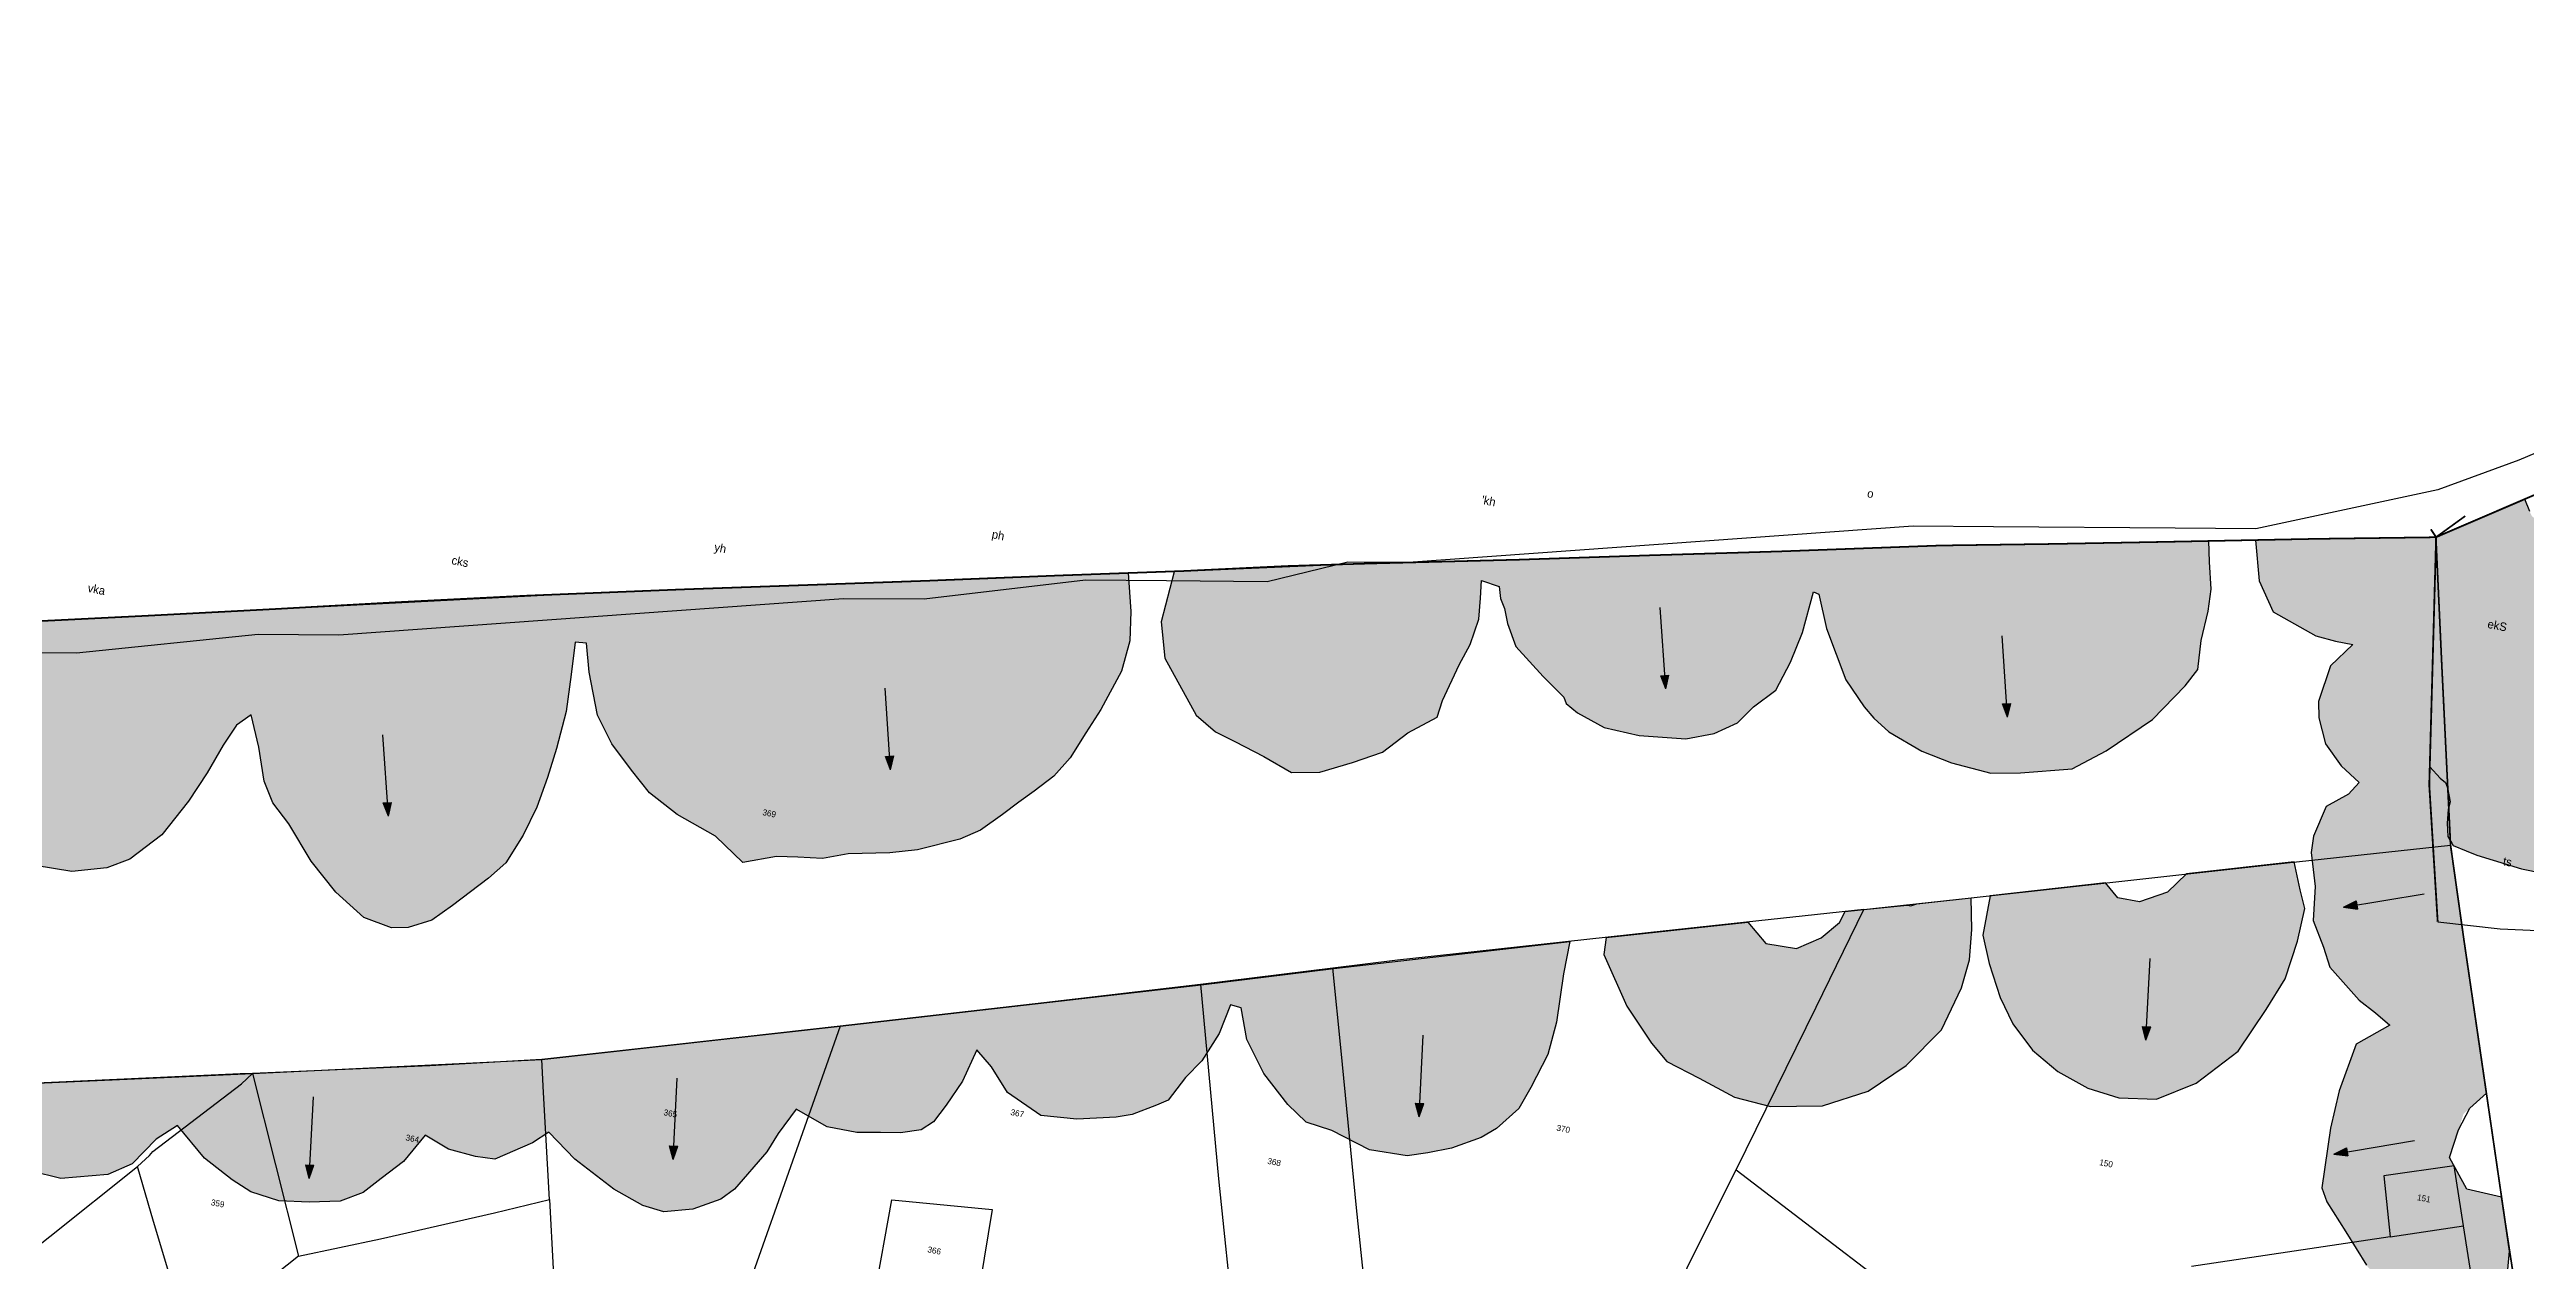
# Model space of a CAD drawing. Header units: metres. Extents: x 288056 to 292226, y 2022917 to 2025940.
# Drawn here: x 288743 to 290119, y 2024211 to 2024884 of the extents above; entities that cross this region are included whole.
import ezdxf
from ezdxf.enums import TextEntityAlignment as Align

# ---------------------------------------------------------------- set-up
doc = ezdxf.new("R2010")
doc.units = ezdxf.units.M
doc.header["$MEASUREMENT"] = 0
doc.linetypes.add('DIVIDE', pattern=[1.25, 0.5, -0.25, 0, -0.25, 0, -0.25])
for name, color, linetype in [('POLY_HATCH', 12, 'Continuous'), ('POLY_PARCEL', 6, 'Continuous'), ('SYM_ARROW', 1, 'Continuous'), ('TEXT_MAPOUT', 7, 'Continuous'), ('TEXT_PARCEL', 7, 'Continuous'), ('V_BOUND_LINE', 7, 'Continuous'), ('V_DIVIDE_LINE', 7, 'DIVIDE'), ('VILLAGE BOUNDRY', 5, 'Continuous')]:
    doc.layers.add(name, color=color, linetype=linetype)
doc.styles.add('TEXT_MAP', font='', dxfattribs={"height": 1.8})
doc.styles.get('TEXT_MAP').set_extended_font_data('Kruti Dev 050')
pattern_1 = [(0, (1989.779, 921.971), (1.25, 1.25), [1.25, -1.25]), (90, (1991.029, 921.971), (-1.25, 1.25), [1.25, -1.25])]

# ---------------------------------------------------------------- blocks, each defined once
blk = doc.blocks.new('CKKG')
at = {"layer": 'POLY_HATCH'}
h = blk.add_hatch(dxfattribs=at)
h.set_pattern_fill('ZIGZAG', color=256, style=0)
h.set_pattern_definition([(0, (0, 0), (3.175, 3.175), [3.175, -3.175]), (90, (3.175, 0), (-3.175, 3.175), [3.175, -3.175])])
h.paths.add_polyline_path([(330.59, 292), (331.8, 293.41), (337.03, 296.02), (340.65, 296.43), (345.48, 297.63), (351.31, 301.66), (354.33, 304.07), (356.34, 306.88), (358.56, 311.71), (359.97, 314.33), (361.17, 317.34), (361.98, 322.77), (362.98, 326.79), (362.18, 330.29), (361.18, 332.5), (359.97, 334.51), (358.76, 337.53), (357.15, 339.74), (354.34, 342.76), (352.73, 344.17), (350.31, 346.98), (348.9, 348.39), (347.7, 348.79), (344.48, 349.39), (341.26, 349.39), (337.03, 349.39), (334.62, 349.6), (332.61, 350.6), (332.2, 352.01), (331.8, 353.82), (331, 356.63), (330.79, 358.85), (330.19, 360.25), (329.18, 361.26), (328.25, 362.23), (273.18, 328.43), (216.5, 293.09), (186.59, 274.4), (127.11, 220.15), (129.56, 215.46), (129.76, 214.06), (129.76, 211.24), (129.36, 208.83), (126.95, 203.2), (126.14, 200.98), (124.13, 198.77), (120.91, 196.36), (116.89, 195.35), (112.86, 195.15), (108.64, 195.55), (106.02, 196.16), (101.69, 196.86), (69.74, 167.36), (30.4, 130.98), (31.89, 128.46), (31.89, 125.64), (31.89, 122.82), (31.89, 120.41), (31.69, 119.41), (30.89, 118.2), (29.48, 116.99), (27.47, 116.59), (25.86, 116.59), (23.24, 117.39), (22.24, 118.4), (19.83, 121.22), (0.22, 103.1), (19.77, 42.65), (23.47, 40.66), (25.28, 40.06), (26.29, 38.85), (28.3, 35.43), (28.5, 33.22), (29.51, 29.6), (30.91, 26.18), (32.52, 24.77), (33.13, 24.37), (36.95, 24.17), (40.17, 23.97), (53.05, 24.57), (64.52, 26.18), (68.94, 27.39), (73.57, 29.8), (82.62, 34.83), (88.26, 36.24), (92.69, 38.25), (96.51, 40.86), (102.14, 44.48), (104.76, 50.52), (107.37, 56.35), (111, 66.2), (113.44, 73.5), (116.66, 80.34), (118.26, 83.35), (119.67, 86.57), (120.48, 91.8), (120.28, 96.03), (118.87, 99.04), (115.25, 103.27), (114.04, 105.88), (112.63, 108.09), (110.42, 109.3), (108.61, 110.51), (108.41, 112.32), (108.41, 114.53), (109.21, 115.53), (110.22, 116.74), (111.42, 118.15), (111.62, 119.15), (110.42, 120.76), (108.81, 123.65), (107.6, 125.87), (107, 128.88), (106.4, 132.1), (106.4, 135.52), (106.4, 137.53), (107, 138.34), (109.41, 138.54), (111.83, 137.93), (113.84, 136.12), (116.05, 132.3), (118.67, 127.07), (120.48, 125.87), (122.49, 125.06), (124.3, 124.66), (128.93, 124.06), (134.36, 124.06), (140.4, 125.46), (146.84, 127.07), (153.08, 128.08), (167.86, 132.52), (170.08, 134.13), (173.9, 136.95), (176.92, 140.17), (186.98, 147.41), (190.2, 150.82), (195.83, 158.87), (202.07, 170.94), (202.87, 174.96), (203.08, 181.39), (202.27, 184.01), (200.47, 185.09), (199.26, 185.9), (197.45, 187.91), (196.85, 190.72), (196.85, 195.75), (196.85, 199.98), (196.85, 204), (196.85, 208.22), (196.85, 211.44), (199.26, 213.05), (201.07, 213.25), (204.69, 213.25), (210.73, 212.24), (214.75, 212.04), (218.98, 212.65), (224.01, 214.05), (228.84, 215.86), (233.67, 218.48), (238.5, 222.1), (245.59, 230.41), (249.21, 238.45), (251.42, 242.47), (253.64, 249.31), (254.04, 251.93), (254.24, 255.14), (254.04, 257.96), (253.03, 261.18), (252.83, 263.99), (252.83, 266.21), (253.43, 267.01), (255.45, 267.01), (257.66, 266), (261.89, 263.59), (266.31, 261.38), (273.15, 259.57), (277.78, 259.37), (282.41, 258.97), (286.03, 259.57), (290.26, 259.77), (295.29, 261.38), (299.31, 262.59), (303.54, 264.6), (308.97, 267.81), (319.92, 275.91), (324.35, 279.73), (328.17, 283.55), (329.98, 286.77), (330.19, 289.59)])
for points in [[(19.77, 42.65), (23.47, 40.66), (25.28, 40.06), (26.29, 38.85), (28.3, 35.43), (28.5, 33.22), (29.51, 29.6), (30.91, 26.18), (32.52, 24.77), (33.13, 24.37), (36.95, 24.17), (40.17, 23.97), (53.05, 24.57), (64.52, 26.18)], [(22.24, 118.4), (19.83, 121.22), (0.22, 103.1), (19.77, 42.65)]]:
    blk.add_lwpolyline(points, dxfattribs=at)
at = {"layer": 'POLY_PARCEL'}
blk.add_lwpolyline([(36.12, 3.03), (53.05, 6.92), (94.76, 19.68), (137.94, 33.43), (168.27, 42.9), (187.42, 49.52), (223.64, 64.06)], dxfattribs=at)
at = {"layer": 'V_BOUND_LINE', "const_width": 0.5}
for points in [[(186.59, 274.4), (133.63, 226.13), (86.07, 182.54), (61.6, 159.79), (0.22, 103.1)], [(0.22, 103.1), (21.31, 37.87)], [(21.31, 37.87), (36.12, 3.03)]]:
    blk.add_lwpolyline(points, dxfattribs=at)
at = {"layer": 'V_DIVIDE_LINE', "ltscale": 10, "const_width": 0.5, "flags": 128}
blk.add_lwpolyline([(0.22, 103.1), (-1.88, 104.66)], dxfattribs=at)
blk = doc.blocks.new('ARROWASPECT')
h = blk.add_hatch(color=256)
h.paths.add_polyline_path([(2.85, -2.85), (3.72, -1.98), (0, 0)])
h.paths.add_polyline_path([(0, 0), (1.98, -3.72), (2.85, -2.85)])
for points in [[(0, 0), (17.15, -17.15)], [(0, 0), (1.98, -3.72)], [(0, 0), (3.72, -1.98)], [(3.72, -1.98), (1.98, -3.72)]]:
    blk.add_lwpolyline(points)
blk = doc.blocks.new('6')
at = {"layer": 'POLY_HATCH'}
h = blk.add_hatch(dxfattribs=at)
h.set_pattern_fill('ZIGZAG', color=256, scale=10, style=0)
h.set_pattern_definition(pattern_1)
h.paths.add_polyline_path([(2871.24, 1594.97), (2869.37, 1602.59), (2816.91, 1591.48), (2820.36, 1579.79), (2826.21, 1571.53), (2840, 1567.05), (2846.07, 1566.57), (2851.3, 1566.63), (2846.01, 1559.13), (2844.49, 1548.02), (2845.51, 1543.29), (2848.96, 1536.05), (2854.82, 1530.54), (2861.02, 1526.76), (2858.52, 1522.68), (2852.7, 1517.85), (2850.71, 1508.46), (2850.98, 1503.57), (2854.08, 1493.89), (2855.45, 1483.91), (2859.93, 1476.67), (2862.91, 1471.28), (2873.37, 1463.24), (2878.89, 1460.49), (2883.71, 1457.73), (2875.02, 1450.34), (2872.68, 1435.69), (2872.34, 1424.33), (2873.17, 1406.49), (2875.44, 1402.63), (2882.68, 1395.05), (2890.6, 1386.44), (2904.16, 1376.26), (2890.92, 1366), (2888.99, 1362.49), (2885.3, 1358.72), (2884.86, 1349.74), (2884.37, 1337.73), (2886.24, 1332.52), (2888.68, 1321.42), (2895.88, 1310.14), (2903.47, 1306.69), (2914.49, 1299.81), (2914.84, 1295.49), (2909.67, 1290.66), (2898.81, 1286.5), (2891.75, 1277.92), (2882.45, 1267.24), (2880.04, 1256.22), (2879.69, 1248.65), (2879.69, 1240.38), (2880.38, 1231.77), (2882.45, 1224.19), (2891.41, 1214.55), (2898.88, 1207.95), (2909.33, 1203.53), (2926.91, 1204.47), (2928.43, 1230.09), (2924.85, 1233.46), (2920.03, 1239.66), (2917.27, 1247.58), (2919.68, 1253.78), (2930.2, 1258.21), (2931.69, 1281.42), (2936.69, 1325.09), (2923.47, 1331.5), (2916.58, 1334.6), (2915.64, 1346.29), (2917.27, 1357.33), (2917.36, 1366.56), (2921.2, 1374.82), (2932.77, 1386.6), (2931.54, 1398.75), (2926.13, 1413.95), (2915.56, 1414.32), (2908.67, 1422.59), (2910.29, 1436.12), (2915.78, 1443.41), (2891.18, 1513.71)])
h = blk.add_hatch(dxfattribs=at)
h.set_pattern_fill('ZIGZAG', color=256, scale=10, style=0)
h.set_pattern_definition(pattern_1)
h.paths.add_polyline_path([(2806.84, 1559.12), (2807.18, 1568.07), (2806.84, 1574.62), (2804.77, 1582.54), (2803.43, 1588.57), (2757.83, 1578.75), (2725.41, 1571.94), (2689.14, 1563.45), (2631.19, 1501.85), (2637.76, 1499.75), (2648.44, 1499.41), (2653.95, 1500.09), (2662.23, 1501.13), (2670.15, 1504.23), (2676.35, 1508.71), (2680.14, 1514.22), (2685.66, 1520.41), (2688.41, 1529.37), (2690.14, 1538.67), (2691.05, 1551.2), (2692.78, 1550.85), (2696.91, 1541.21), (2705.53, 1527.44), (2712.42, 1520.55), (2715.86, 1517.79), (2721.03, 1514.69), (2731.72, 1510.9), (2741.02, 1509.18), (2753.08, 1508.49), (2761.7, 1510.22), (2776.51, 1514.35), (2785.47, 1521.58), (2797.19, 1533.29), (2804.77, 1545), (2807.53, 1550.51)])
h = blk.add_hatch(dxfattribs=at)
h.set_pattern_fill('ZIGZAG', color=256, scale=10, style=0)
h.set_pattern_definition(pattern_1)
h.paths.add_polyline_path([(2591.93, 1509.74), (2593.99, 1516.28), (2595.03, 1524.2), (2594.34, 1530.4), (2593.65, 1535.57), (2599.16, 1534.88), (2600.2, 1531.44), (2601.92, 1528.68), (2603.64, 1524.55), (2607.43, 1518.35), (2617.08, 1511.12), (2624.32, 1506.29), (2625.35, 1504.57), (2629.14, 1502.51), (2631.19, 1501.85), (2689.14, 1563.45), (2679.08, 1561.1), (2603.52, 1543.82), (2559.36, 1534), (2503.6, 1520.58), (2502.67, 1505.26), (2505.78, 1494.93), (2518.18, 1480.12), (2524.73, 1476.33), (2530.93, 1474.61), (2540.24, 1471.85), (2549.2, 1468.75), (2557.47, 1470.48), (2566.45, 1475.16), (2574.62, 1479.96), (2580.9, 1487.01), (2588.48, 1493.21), (2589.17, 1498.37)])
h = blk.add_hatch(dxfattribs=at)
h.set_pattern_fill('ZIGZAG', color=256, scale=10, style=0)
h.set_pattern_definition(pattern_1)
h.paths.add_polyline_path([(2486.99, 1468.68), (2490.09, 1476.26), (2493.89, 1488.66), (2494.57, 1497.96), (2493.2, 1506.57), (2490.27, 1517.64), (2440.87, 1506), (2360.84, 1487.35), (2323.04, 1478.36), (2281.18, 1467.89), (2332.25, 1422.52), (2332.61, 1424.94), (2333.65, 1433.9), (2334.33, 1445.26), (2333.65, 1456.28), (2332.96, 1465.93), (2336.4, 1466.27), (2338.81, 1458), (2343.64, 1445.95), (2349.5, 1438.37), (2356.73, 1431.83), (2363.28, 1426.32), (2372.59, 1421.5), (2384.99, 1417.37), (2394.4, 1411.32), (2403.94, 1414.95), (2410.15, 1415.99), (2417.38, 1417.02), (2424.62, 1419.78), (2436.68, 1422.53), (2444.61, 1424.94), (2456.32, 1430.45), (2461.84, 1434.24), (2467.35, 1440.1), (2471.49, 1444.57), (2475.28, 1448.71), (2480.1, 1454.22), (2483.89, 1460.42)])
h = blk.add_hatch(dxfattribs=at)
h.set_pattern_fill('ZIGZAG', color=256, scale=10, style=0)
h.set_pattern_definition(pattern_1)
h.paths.add_polyline_path([(2811.36, 1483.87), (2803.78, 1479.39), (2797.23, 1479.39), (2792.81, 1483), (2759.92, 1472.71), (2760, 1460.79), (2763.45, 1452.87), (2768.62, 1443.57), (2773.79, 1436.68), (2781.02, 1430.14), (2789.64, 1425.32), (2799.29, 1422.22), (2808.93, 1421.18), (2819.96, 1422.91), (2830.64, 1429.79), (2840.98, 1441.5), (2846.84, 1455.28), (2850.63, 1465.27), (2852.01, 1476.98), (2852.35, 1486.96), (2849.94, 1492.13), (2846.59, 1499.88), (2815.89, 1490.26)])
h.paths.add_polyline_path([(2735.42, 1408.76), (2745.07, 1418.4), (2753.34, 1430.8), (2756.79, 1444.23), (2757.48, 1452.84), (2756.44, 1461.79), (2754.43, 1470.99), (2718.51, 1459.85), (2717.51, 1456.29), (2713.03, 1450.78), (2706.48, 1446.3), (2697.18, 1445.96), (2690.71, 1451.22), (2650.32, 1438.67), (2650.65, 1433.55), (2660.3, 1419.78), (2669.6, 1410.48), (2675.12, 1406), (2685.46, 1402.9), (2696.83, 1399.46), (2707.85, 1398.77), (2723.02, 1401.87)])
h = blk.add_hatch(dxfattribs=at)
h.set_pattern_fill('ZIGZAG', color=256, scale=10, style=0)
h.set_pattern_definition(pattern_1)
h.paths.add_polyline_path([(2331.23, 1415.64), (2332.25, 1422.52), (2281.18, 1467.89), (2202.11, 1448.11), (2101.36, 1423.12), (2100.69, 1421.16), (2135.94, 1378.64), (2136.67, 1379.71), (2138.04, 1386.94), (2140.11, 1395.9), (2140.46, 1410.36), (2144.94, 1405.89), (2149.42, 1395.55), (2155.27, 1387.63), (2160.44, 1382.81), (2170.78, 1377.3), (2177.67, 1373.86), (2188.36, 1370.07), (2199.38, 1370.41), (2209.38, 1373.51), (2215.58, 1377.3), (2223.5, 1386.26), (2229.36, 1397.62), (2233.15, 1406.92), (2236.26, 1415.87), (2239.01, 1422.42), (2242.67, 1426.32), (2246.81, 1417.37), (2250.25, 1407.72), (2254.04, 1401.87), (2259.9, 1396.7), (2268.52, 1387.06), (2277.48, 1379.48), (2287.12, 1373.63), (2295.74, 1372.25), (2300.56, 1373.28), (2307.11, 1376.73), (2312.28, 1382.24), (2321.24, 1392.22), (2325.38, 1397.73), (2328.82, 1406.69)])
h = blk.add_hatch(dxfattribs=at)
h.set_pattern_fill('ZIGZAG', color=256, scale=10, style=0)
h.set_pattern_definition(pattern_1)
h.paths.add_polyline_path([(2639.97, 1401.17), (2640.66, 1411.15), (2639.97, 1425.62), (2639.92, 1435.43), (2572.7, 1414.1), (2537.99, 1402.77), (2493.53, 1355.5), (2495.75, 1354.54), (2506.43, 1355.57), (2517.8, 1358.32), (2522.28, 1360.05), (2528.83, 1364.18), (2531.93, 1366.25), (2535.72, 1373.82), (2539.51, 1379.68), (2542.96, 1388.63), (2544.68, 1397.59), (2547.96, 1397.38), (2551.41, 1388.42), (2558.3, 1379.47), (2567.03, 1371.78), (2573.46, 1367.76), (2581.39, 1366.73), (2593.45, 1363.28), (2604.82, 1363.63), (2610.68, 1365.69), (2617.23, 1368.45), (2625.34, 1373.18), (2629.29, 1376.71), (2634.67, 1383.83), (2636.92, 1390.64)])
h = blk.add_hatch(dxfattribs=at)
h.set_pattern_fill('ZIGZAG', color=256, scale=10, style=0)
h.set_pattern_definition(pattern_1)
h.paths.add_polyline_path([(2100.69, 1421.16), (2097.37, 1411.5), (2089.45, 1403.93), (2077.52, 1407.26), (2027.34, 1343.33), (2051, 1304.53), (2055.03, 1299.66), (2059.86, 1296.22), (2063.99, 1292.43), (2064.34, 1285.54), (2061.21, 1282.08), (2064.75, 1275.59), (2085.9, 1264.18), (2097.07, 1266.26), (2104.31, 1268.32), (2108.1, 1274.52), (2110.86, 1278.66), (2118.09, 1272.8), (2122.57, 1269.36), (2132.57, 1266.6), (2140.15, 1267.63), (2150.14, 1269.01), (2158.76, 1271.08), (2164.96, 1273.14), (2170.82, 1277.62), (2172.89, 1282.1), (2177.37, 1287.27), (2179.78, 1293.46), (2182.19, 1297.25), (2188.39, 1296.91), (2190.46, 1292.78), (2193.91, 1290.36), (2196.66, 1284.85), (2200.11, 1282.79), (2204.59, 1280.72), (2213.66, 1280.35), (2227.1, 1284.14), (2233.65, 1288.62), (2237.05, 1293.93), (2213.16, 1309.64), (2162.13, 1297.27), (2158.34, 1291.76), (2147.66, 1289), (2133.53, 1287.97), (2122.5, 1286.25), (2110.44, 1285.56), (2099.07, 1280.39), (2083.22, 1277.29), (2080.46, 1280.39), (2081.15, 1293.13), (2079.77, 1301.74), (2074.95, 1310.01), (2072.54, 1315.52), (2080.46, 1317.24), (2084.25, 1321.38), (2087.01, 1325.51), (2088.04, 1332.4), (2088.73, 1339.28), (2089.42, 1347.21), (2087.04, 1355.26), (2094.97, 1354.91), (2104.27, 1356.29), (2115.3, 1358.36), (2124.6, 1362.84), (2130.81, 1371.1), (2135.94, 1378.64)])
h = blk.add_hatch(dxfattribs=at)
h.set_pattern_fill('ZIGZAG', color=256, scale=10, style=0)
h.set_pattern_definition(pattern_1)
h.paths.add_polyline_path([(2473.35, 1370.03), (2478.52, 1365.9), (2484.72, 1359.36), (2493.53, 1355.5), (2537.99, 1402.77), (2534.99, 1401.79), (2432.16, 1369.13), (2368.07, 1348.99), (2362.3, 1315.34), (2362.39, 1315.27), (2375.48, 1308.73), (2384.79, 1305.63), (2391.33, 1304.94), (2399.6, 1307.35), (2407.17, 1311.91), (2410.63, 1315.62), (2417.87, 1328.36), (2420.22, 1334.28), (2424.07, 1342.48), (2434.06, 1339.04), (2443.02, 1339.04), (2449.91, 1340.41), (2455.77, 1341.45), (2461.63, 1343.51), (2464.73, 1346.61), (2467.49, 1352.12), (2470.94, 1360.05)])
h = blk.add_hatch(dxfattribs=at)
h.set_pattern_fill('ZIGZAG', color=256, scale=10, style=0)
h.set_pattern_definition(pattern_1)
h.paths.add_polyline_path([(2353.22, 1321.68), (2362.3, 1315.34), (2368.07, 1348.99), (2347.11, 1342.41), (2263.52, 1321.8), (2227.36, 1313.09), (2213.16, 1309.64), (2237.05, 1293.93), (2239.16, 1297.23), (2244.67, 1302.39), (2254.32, 1294.47), (2263.63, 1289.65), (2269.83, 1287.24), (2278.44, 1286.21), (2287.4, 1287.59), (2296.36, 1289.65), (2302.57, 1293.44), (2307.05, 1298.61), (2312.56, 1304.81), (2317.38, 1313.76), (2324.96, 1311), (2333.24, 1310.32), (2339.09, 1310.66), (2349.09, 1317.55)])
for points in [[(2869.37, 1602.59), (2816.91, 1591.48), (2820.36, 1579.79), (2826.21, 1571.53), (2840, 1567.05), (2846.07, 1566.57), (2851.3, 1566.63), (2846.01, 1559.13), (2844.49, 1548.02), (2845.51, 1543.29), (2848.96, 1536.05), (2854.82, 1530.54), (2861.02, 1526.76), (2858.52, 1522.68), (2852.7, 1517.85), (2850.71, 1508.46), (2850.98, 1503.57), (2854.08, 1493.89), (2855.45, 1483.91), (2859.93, 1476.67), (2862.91, 1471.28), (2873.37, 1463.24), (2878.89, 1460.49), (2883.71, 1457.73), (2875.02, 1450.34), (2872.68, 1435.69), (2872.34, 1424.33), (2873.17, 1406.49), (2875.44, 1402.63), (2882.68, 1395.05), (2890.6, 1386.44)], [(2871.24, 1594.97), (2869.37, 1602.59)], [(2932.77, 1386.6), (2931.54, 1398.75), (2926.13, 1413.95), (2915.56, 1414.32), (2908.67, 1422.59), (2909.7, 1431.2), (2911.77, 1438.08), (2915.78, 1443.41), (2891.18, 1513.71), (2871.24, 1594.97)], [(2503.6, 1520.58), (2502.67, 1505.26), (2505.78, 1494.93), (2518.18, 1480.12), (2524.73, 1476.33), (2530.93, 1474.61), (2540.24, 1471.85), (2549.2, 1468.75), (2557.47, 1470.48), (2566.45, 1475.16), (2574.62, 1479.96), (2580.9, 1487.01), (2588.48, 1493.21), (2589.17, 1498.37), (2591.93, 1509.74), (2593.99, 1516.28), (2595.03, 1524.2), (2594.34, 1530.4), (2593.65, 1535.57), (2599.16, 1534.88), (2600.2, 1531.44), (2601.92, 1528.68), (2603.64, 1524.55), (2607.43, 1518.35), (2617.08, 1511.12), (2624.32, 1506.29), (2625.35, 1504.57), (2629.14, 1502.51), (2637.76, 1499.75), (2648.44, 1499.41), (2653.95, 1500.09), (2662.23, 1501.13), (2670.15, 1504.23), (2676.35, 1508.71), (2680.14, 1514.22), (2685.66, 1520.41), (2688.41, 1529.37), (2690.14, 1538.67), (2691.05, 1551.2), (2692.78, 1550.85), (2696.91, 1541.21), (2705.53, 1527.44), (2712.42, 1520.55), (2715.86, 1517.79), (2721.03, 1514.69), (2731.72, 1510.9), (2741.02, 1509.18), (2753.08, 1508.49), (2761.7, 1510.22), (2776.51, 1514.35), (2785.47, 1521.58), (2797.19, 1533.29), (2804.77, 1545), (2807.53, 1550.51), (2806.84, 1559.12), (2807.18, 1568.07), (2806.84, 1574.62), (2804.77, 1582.54), (2803.43, 1588.57), (2757.83, 1578.75), (2725.41, 1571.94), (2679.08, 1561.1), (2603.52, 1543.82), (2559.36, 1534), (2503.6, 1520.58)], [(2490.27, 1517.64), (2493.2, 1506.57), (2494.57, 1497.96), (2493.89, 1488.66), (2490.09, 1476.26), (2486.99, 1468.68), (2483.89, 1460.42), (2480.1, 1454.22), (2475.28, 1448.71), (2471.49, 1444.57), (2467.35, 1440.1), (2461.84, 1434.24), (2456.32, 1430.45), (2444.61, 1424.94), (2436.68, 1422.53), (2424.62, 1419.78), (2417.38, 1417.02), (2410.15, 1415.99), (2403.94, 1414.95), (2394.4, 1411.32), (2384.99, 1417.37), (2372.59, 1421.5), (2363.28, 1426.32), (2356.73, 1431.83), (2349.5, 1438.37), (2343.64, 1445.95), (2338.81, 1458), (2336.4, 1466.27), (2332.96, 1465.93), (2333.65, 1456.28), (2334.33, 1445.26), (2333.65, 1433.9), (2332.61, 1424.94), (2331.23, 1415.64), (2328.82, 1406.69), (2325.38, 1397.73), (2321.24, 1392.22), (2312.28, 1382.24), (2307.11, 1376.73), (2300.56, 1373.28), (2295.74, 1372.25), (2287.12, 1373.63), (2277.48, 1379.48), (2268.52, 1387.06), (2259.9, 1396.7), (2254.04, 1401.87), (2250.25, 1407.72), (2246.81, 1417.37), (2242.67, 1426.32), (2239.01, 1422.42), (2236.26, 1415.87), (2233.15, 1406.92), (2229.36, 1397.62), (2223.5, 1386.26), (2215.58, 1377.3), (2209.38, 1373.51), (2199.38, 1370.41), (2188.36, 1370.07)], [(2162.13, 1297.27), (2227.36, 1313.09), (2263.52, 1321.8), (2347.11, 1342.41), (2432.16, 1369.13), (2534.99, 1401.79), (2572.7, 1414.1), (2639.92, 1435.43), (2639.97, 1425.62), (2640.66, 1411.15), (2639.97, 1401.17), (2636.92, 1390.64), (2634.67, 1383.83), (2629.29, 1376.71), (2625.34, 1373.18), (2617.23, 1368.45), (2610.68, 1365.69), (2604.82, 1363.63), (2593.45, 1363.28), (2581.39, 1366.73), (2573.46, 1367.76), (2567.03, 1371.78), (2558.3, 1379.47), (2551.41, 1388.42), (2547.96, 1397.38), (2544.68, 1397.59), (2542.96, 1388.63), (2539.51, 1379.68), (2535.72, 1373.82), (2531.93, 1366.25), (2528.83, 1364.18), (2522.28, 1360.05), (2517.8, 1358.32), (2506.43, 1355.57), (2495.75, 1354.54), (2484.72, 1359.36), (2478.52, 1365.9), (2473.35, 1370.03), (2470.94, 1360.05), (2467.49, 1352.12), (2464.73, 1346.61), (2461.63, 1343.51), (2455.77, 1341.45), (2449.91, 1340.41), (2443.02, 1339.04), (2434.06, 1339.04), (2424.07, 1342.48), (2420.22, 1334.28), (2417.87, 1328.36), (2410.63, 1315.62), (2407.17, 1311.91), (2399.6, 1307.35), (2391.33, 1304.94), (2384.79, 1305.63), (2375.48, 1308.73), (2362.39, 1315.27), (2353.22, 1321.68), (2349.09, 1317.55), (2339.09, 1310.66), (2333.24, 1310.32), (2324.96, 1311), (2317.38, 1313.76), (2312.56, 1304.81), (2307.05, 1298.61), (2302.57, 1293.44), (2296.36, 1289.65), (2287.4, 1287.59), (2278.44, 1286.21), (2269.83, 1287.24), (2263.63, 1289.65), (2254.32, 1294.47), (2244.67, 1302.39), (2239.16, 1297.23), (2233.65, 1288.62), (2227.1, 1284.14), (2213.66, 1280.35), (2204.59, 1280.72)], [(2101.36, 1423.12), (2202.11, 1448.11), (2323.04, 1478.36), (2360.84, 1487.35), (2440.87, 1506), (2490.27, 1517.64)], [(2846.59, 1499.88), (2815.89, 1490.26), (2811.36, 1483.87), (2803.78, 1479.39), (2797.23, 1479.39), (2792.81, 1483), (2759.92, 1472.71)], [(2759.92, 1472.71), (2760, 1460.79), (2763.45, 1452.87), (2768.62, 1443.57), (2773.79, 1436.68), (2781.02, 1430.14), (2789.64, 1425.32), (2799.29, 1422.22), (2808.93, 1421.18), (2819.96, 1422.91), (2830.64, 1429.79), (2840.98, 1441.5), (2846.84, 1455.28), (2850.63, 1465.27), (2852.01, 1476.98), (2852.35, 1486.96), (2849.94, 1492.13), (2846.59, 1499.88)], [(2846.59, 1499.88), (2846.59, 1499.88)], [(2650.32, 1438.67), (2690.71, 1451.22), (2697.18, 1445.96), (2706.48, 1446.3), (2713.03, 1450.78), (2717.51, 1456.29), (2718.51, 1459.85), (2754.43, 1470.99)], [(2650.32, 1438.67), (2650.65, 1433.55), (2660.3, 1419.78), (2669.6, 1410.48), (2675.12, 1406), (2685.46, 1402.9), (2696.83, 1399.46), (2707.85, 1398.77), (2723.02, 1401.87), (2735.42, 1408.76), (2745.07, 1418.4), (2753.34, 1430.8), (2756.79, 1444.23), (2757.48, 1452.84), (2756.44, 1461.79), (2754.43, 1470.99)]]:
    blk.add_lwpolyline(points, dxfattribs=at)
at = {"layer": 'POLY_PARCEL'}
for points in [[(2723.85, 1461.51), (2736.26, 1465.25), (2737.37, 1465.25), (2739, 1466.16), (2797.47, 1484.46), (2840.17, 1497.89), (2891.18, 1513.71)], [(2723.85, 1461.51), (2663.04, 1442.64), (2607.48, 1425.31), (2590.82, 1420.11), (2572.46, 1414.1)], [(2701.46, 1378.28), (2715.54, 1430.27), (2723.85, 1461.51)], [(2916.68, 1403.42), (2910.51, 1420.43), (2890.63, 1413.5), (2895.92, 1396.05)], [(2572.46, 1414.1), (2534.77, 1401.84)], [(2604.38, 1308.32), (2593, 1345.6), (2579.57, 1390.51), (2572.46, 1414.1)], [(2534.77, 1401.84), (2490.14, 1387.58), (2432.16, 1369.13)], [(2534.77, 1401.84), (2551.15, 1346.18), (2564.2, 1303.2)], [(2895.92, 1396.05), (2916.68, 1403.42)], [(2930.12, 1366.38), (2916.68, 1403.42)], [(2895.92, 1396.05), (2839.73, 1376.07)], [(2677.51, 1290.71), (2694.66, 1353.91), (2701.46, 1378.28)], [(2701.46, 1378.28), (2801.97, 1328.61)], [(2432.16, 1369.13), (2385.6, 1354.46), (2347.11, 1342.41)], [(2432.16, 1369.13), (2420.28, 1288.57)], [(2347.11, 1342.41), (2314.83, 1334.16), (2263.52, 1321.8)], [(2357.24, 1302.02), (2349.46, 1332.9), (2347.11, 1342.41)], [(2457.54, 1291.88), (2457.13, 1321.47), (2486.9, 1324.34), (2487.78, 1295.08)], [(2263.52, 1321.8), (2259.94, 1321.06), (2197.06, 1305.68), (2176.23, 1300.63), (2145.03, 1293.71), (2109.34, 1285.52)], [(2235.28, 1288.2), (2238.18, 1292.03), (2238.9, 1293.41), (2260.87, 1318.24), (2263.52, 1321.8)], [(2263.52, 1321.8), (2287.32, 1271.22)], [(2287.32, 1271.22), (2310.31, 1280.94), (2341.96, 1295.05), (2357.24, 1302.02)], [(2357.24, 1302.02), (2362.29, 1282.05)], [(2185.06, 1229.29), (2213.73, 1262.78), (2235.28, 1288.2)], [(2260.56, 1239.91), (2243.14, 1273.07), (2235.28, 1288.2)], [(2287.32, 1271.22), (2260.56, 1239.91)]]:
    blk.add_lwpolyline(points, dxfattribs=at)
at = {"layer": 'V_BOUND_LINE', "const_width": 0.5}
for points in [[(2891.18, 1513.71), (2878.55, 1564.92), (2869.37, 1602.59), (2834.28, 1595.24), (2791.02, 1585.88), (2757.83, 1578.75), (2725.41, 1571.94), (2679.08, 1561.1), (2641.2, 1552.5), (2603.52, 1543.82), (2559.36, 1534), (2536.5, 1528.8), (2506.23, 1521.36), (2469.9, 1512.89), (2435.56, 1504.74), (2435.56, 1504.74), (2433.41, 1504.22), (2397.57, 1495.88), (2360.84, 1487.35), (2315.21, 1476.5), (2278.55, 1467.38), (2242.93, 1458.33), (2206.28, 1449.15), (2159.94, 1437.67)], [(2941.89, 1369.99), (2928.68, 1406.7), (2915.78, 1443.41), (2900.56, 1486.61), (2891.18, 1513.71)]]:
    blk.add_lwpolyline(points, dxfattribs=at)
at = {"layer": 'V_DIVIDE_LINE', "ltscale": 10, "const_width": 0.5, "flags": 128}
blk.add_lwpolyline([(2869.37, 1602.59), (2876.71, 1610.45)], dxfattribs=at)
at = {"layer": 'SYM_ARROW'}
for p, rotation in [((2754.78, 1525.72), 149.8586144479272), ((2653.53, 1514.47), 149.8586144479272), ((2863.53, 1489.47), 65.63258400042791), ((2432.18, 1446.74), 149.8586144479272), ((2813.53, 1439.47), 143.1037762912787), ((2288.47, 1404.58), 149.8586144479272), ((2874.78, 1416.97), 65.63258400042791), ((2606.03, 1375.72), 143.1037762912787), ((2391.03, 1320.72), 143.1037762912787), ((2286.03, 1294.47), 143.1037762912787)]:
    blk.add_blockref('ARROWASPECT', p, dxfattribs=dict(at, rotation=rotation))
at = {"layer": 'TEXT_MAPOUT', "style": 'TEXT_MAP'}
for s, p in [('o', (2702.08, 1581.85)), ('ekS', (2892.28, 1579.11)), ("'kh", (2591.22, 1557.92)), ('ph', (2450.2, 1520.02)), ('ts', (2908.73, 1510.85)), ('yh', (2369.95, 1500.41)), ('cks', (2294.86, 1481.65)), ('vka', (2190.49, 1452.81))]:
    blk.add_text(s, height=2.5, dxfattribs=at).set_placement(p, align=Align.CENTER)
at = {"layer": 'TEXT_PARCEL', "style": 'TEXT_MAP'}
for s, p in [('369', (2399.34, 1426.23)), ('151', (2903.55, 1408.31)), ('150', (2808.94, 1400.41)), ('370', (2648.77, 1379.51)), ('367', (2488.74, 1352.95)), ('368', (2566.38, 1353.36)), ('365', (2387.62, 1333.13)), ('364', (2313.86, 1311.08)), ('366', (2472.35, 1308.21)), ('359', (2260.81, 1281.11))]:
    blk.add_text(s, height=1.8, dxfattribs=at).set_placement(p, align=Align.CENTER)
blk = doc.blocks.new('574')
at = {"xscale": 0.9948210156047749, "yscale": 0.9948210156047749, "zscale": 0.9948210156047749}
blk.add_blockref('6', (1609.85, 136.79), dxfattribs=at)

msp = doc.modelspace()

# ---------------------------------------------------------------- linework, layer by layer
at = {"layer": 'VILLAGE BOUNDRY'}
msp.add_lwpolyline([(290361.5, 2024760.2), (290114.3, 2024655.7), (290069.4, 2024639.2), (289968.4, 2024617.6), (289923.6, 2024618), (289822.8, 2024618.7), (289778.1, 2024619.1), (289498, 2024598.8), (289464.3, 2024599.1), (289419.5, 2024588.2), (289363.5, 2024588.7), (289318.7, 2024589), (289229.1, 2024578.5), (289184.2, 2024578.8), (288904.1, 2024558.6), (288859.4, 2024558.9), (288758.5, 2024548.5), (288713.7, 2024548.9)], dxfattribs=at)

# ---------------------------------------------------------------- block references
for name, p, xscale, yscale, zscale, rotation in [('CKKG', (289998.9, 2024417.9), 2.00845675546648, 2.00845675546648, 2.00845675546648, 340.5008168132081), ('574', (281211.3, 2023030.5), 1.879039315083099, 1.879039315083099, 1.879039315083099, 348.9355264255078)]:
    msp.add_blockref(name, p, dxfattribs=dict(xscale=xscale, yscale=yscale, zscale=zscale, rotation=rotation))

doc.saveas('drawing.dxf')
